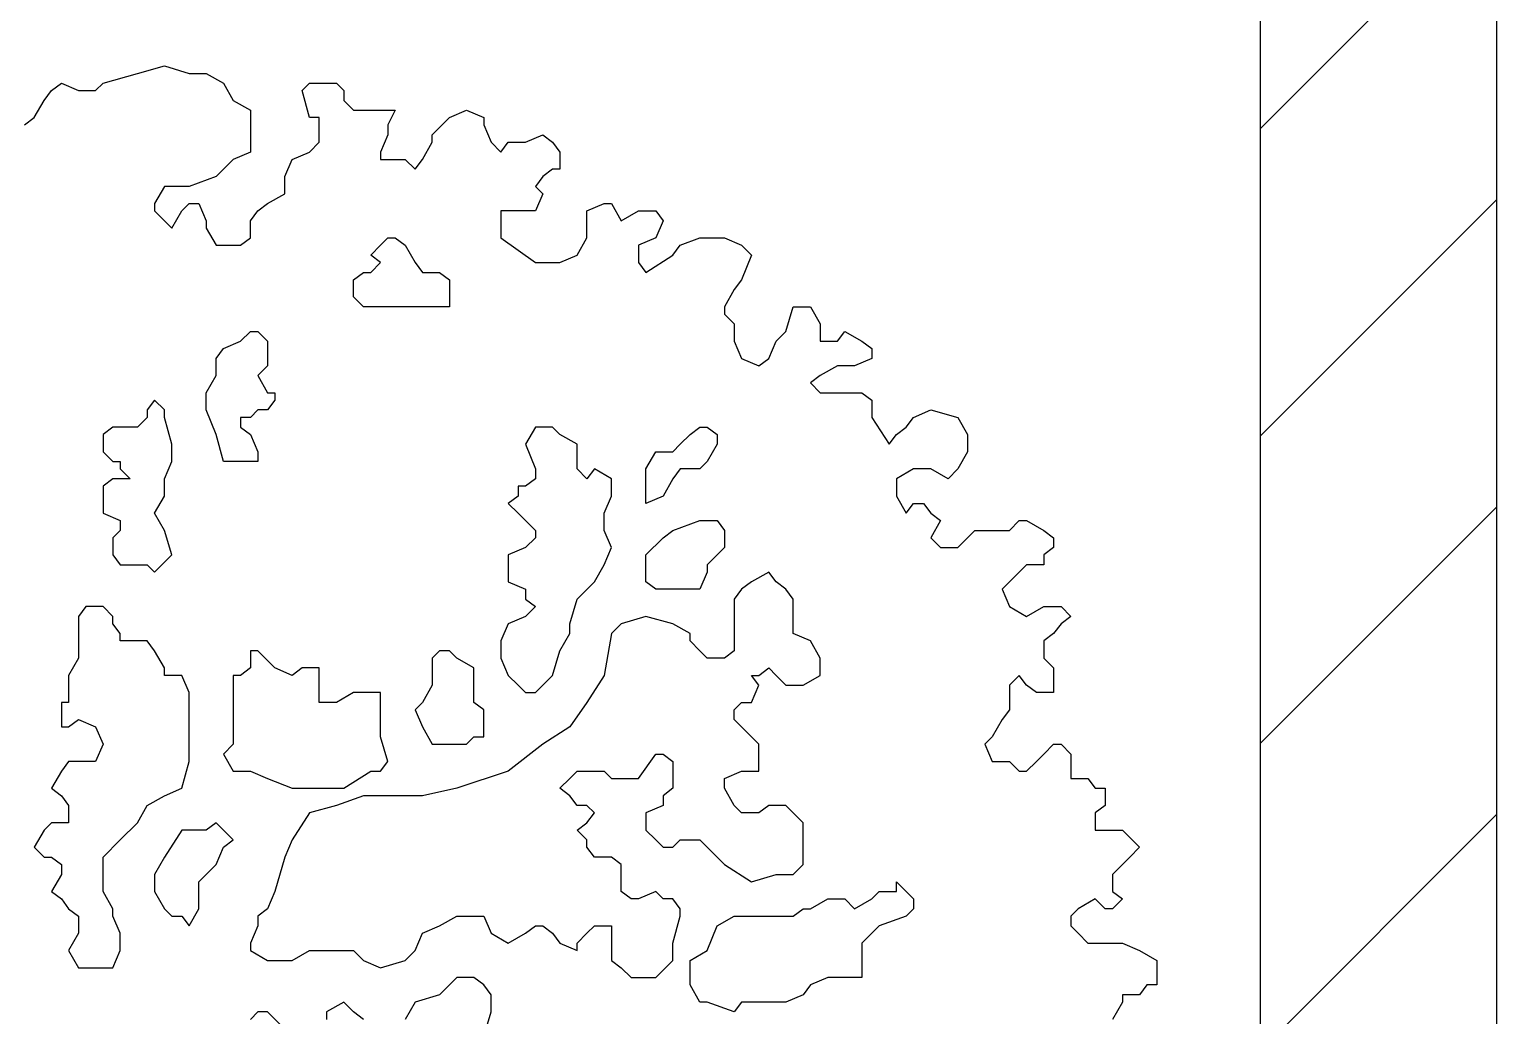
# Model space of a CAD drawing. Header units: metres. Extents: x -2.8 to 13.6, y -0.3 to 16.5.
# Drawn here: x 3.159 to 4.4, y 2.67 to 3.504 of the extents above; entities that cross this region are included whole.
import ezdxf

# ---------------------------------------------------------------- set-up
doc = ezdxf.new("R2010")
doc.units = ezdxf.units.M
for name, color, linetype in [('02-Muros', 250, 'Continuous'), ('05-EspMuro', 252, 'Continuous'), ('07-Muebles', 7, 'Continuous')]:
    doc.layers.add(name, color=color, linetype=linetype)

msp = doc.modelspace()

# ---------------------------------------------------------------- hatches: boundary and pattern name
at = {"layer": '05-EspMuro'}
h = msp.add_hatch(dxfattribs=at)
h.set_pattern_fill('JIS_WOOD', color=256, scale=0.26)
h.paths.add_polyline_path([(4.4, 4.55), (4.2, 4.55), (4.2, 1.9), (4.4, 1.9)])
h.paths.add_polyline_path([(4.2, 4.75), (2.4, 4.75), (2.4, 4.55), (4.2, 4.55)])

# ---------------------------------------------------------------- linework, layer by layer
at = {"layer": '02-Muros'}
for p, q in [((4.2, 4.75), (4.2, 1.7)), ((4.4, 4.75), (4.4, 1.7))]:
    msp.add_line(p, q, dxfattribs=at)
at = {"layer": '07-Muebles'}
for points in [[(3.1546, 3.4232), (3.1629, 3.4294), (3.1712, 3.444), (3.1774, 3.4523), (3.1858, 3.4585), (3.2003, 3.4523), (3.2148, 3.4523), (3.2211, 3.4585), (3.2502, 3.4668), (3.273, 3.4731), (3.2938, 3.4668), (3.3083, 3.4668), (3.3229, 3.4585), (3.3312, 3.444), (3.3458, 3.4357), (3.3458, 3.4232), (3.3458, 3.4149), (3.3458, 3.4003), (3.3312, 3.3941), (3.3167, 3.3796), (3.2938, 3.3712), (3.2793, 3.3712), (3.273, 3.3712), (3.2647, 3.3567), (3.2647, 3.3505), (3.273, 3.3421), (3.2793, 3.3359), (3.2876, 3.3505), (3.2938, 3.3567), (3.3021, 3.3567), (3.3083, 3.3421), (3.3083, 3.3359), (3.3167, 3.3214), (3.3229, 3.3214), (3.3374, 3.3214), (3.3458, 3.3276), (3.3458, 3.3421), (3.352, 3.3505), (3.3603, 3.3567), (3.3748, 3.365), (3.3748, 3.3712), (3.3748, 3.3796), (3.3811, 3.3941), (3.3956, 3.4003), (3.4039, 3.4086), (3.4039, 3.4149), (3.4039, 3.4294), (3.3956, 3.4294), (3.3894, 3.4523), (3.3956, 3.4585), (3.4185, 3.4585), (3.4247, 3.4523), (3.4247, 3.444), (3.433, 3.4357), (3.4413, 3.4357), (3.4559, 3.4357), (3.4683, 3.4357), (3.4621, 3.4232), (3.4621, 3.4149), (3.4559, 3.4003), (3.4559, 3.3941), (3.4621, 3.3941), (3.4683, 3.3941), (3.4767, 3.3941), (3.485, 3.3858), (3.4912, 3.3941), (3.4995, 3.4086), (3.4995, 3.4149), (3.5141, 3.4294), (3.5286, 3.4357), (3.5431, 3.4294), (3.5431, 3.4232), (3.5494, 3.4086), (3.5577, 3.4003), (3.5639, 3.4086), (3.5785, 3.4086), (3.593, 3.4149), (3.6013, 3.4086), (3.6076, 3.4003), (3.6076, 3.3941), (3.6076, 3.3858), (3.6013, 3.3858), (3.593, 3.3796), (3.5868, 3.3712), (3.593, 3.365), (3.5868, 3.3505), (3.5722, 3.3505), (3.5577, 3.3505), (3.5577, 3.3421), (3.5577, 3.3276), (3.5868, 3.3068), (3.6013, 3.3068), (3.6076, 3.3068), (3.6221, 3.3131), (3.6304, 3.3276), (3.6304, 3.3359), (3.6304, 3.3505), (3.645, 3.3567), (3.6512, 3.3567), (3.6595, 3.3421), (3.6741, 3.3505), (3.6886, 3.3505), (3.6948, 3.3421), (3.6886, 3.3276), (3.6741, 3.3214), (3.6741, 3.3068), (3.6803, 3.2985), (3.7031, 3.3131), (3.7094, 3.3214), (3.726, 3.3276), (3.7468, 3.3276), (3.7613, 3.3214), (3.7696, 3.3131), (3.7613, 3.2923), (3.7551, 3.284), (3.7468, 3.2694), (3.7468, 3.2632), (3.7551, 3.2549), (3.7551, 3.2486), (3.7551, 3.2403), (3.7613, 3.2258), (3.7759, 3.2196), (3.7842, 3.2258), (3.7904, 3.2403), (3.7987, 3.2486), (3.805, 3.2694), (3.8133, 3.2694), (3.8195, 3.2694), (3.8278, 3.2549), (3.8278, 3.2403), (3.8424, 3.2403), (3.8486, 3.2486), (3.8631, 3.2403), (3.8715, 3.2341), (3.8715, 3.2258), (3.8569, 3.2196), (3.8424, 3.2196), (3.8278, 3.2112), (3.8195, 3.205), (3.8278, 3.1967), (3.8486, 3.1967), (3.8631, 3.1967), (3.8715, 3.1905), (3.8715, 3.1759), (3.886, 3.1531), (3.8922, 3.1614), (3.9005, 3.1676), (3.9068, 3.1759), (3.9213, 3.1822), (3.9442, 3.1759), (3.9525, 3.1614), (3.9525, 3.1531), (3.9525, 3.1468), (3.9442, 3.1323), (3.9359, 3.124), (3.9213, 3.1323), (3.9068, 3.1323), (3.8922, 3.124), (3.8922, 3.1094), (3.9005, 3.0949), (3.9068, 3.1032), (3.9151, 3.1032), (3.9213, 3.0949), (3.9296, 3.0886), (3.9213, 3.0741), (3.9296, 3.0658), (3.9442, 3.0658), (3.9587, 3.0803), (3.967, 3.0803), (3.9878, 3.0803), (3.9961, 3.0886), (4.0024, 3.0886), (4.0169, 3.0803), (4.0252, 3.0741), (4.0252, 3.0658), (4.0169, 3.0596), (4.0169, 3.0512), (4.0024, 3.0512), (3.9961, 3.045), (3.9878, 3.0367), (3.9816, 3.0305), (3.9878, 3.0159), (4.0024, 3.0076), (4.0169, 3.0159), (4.0252, 3.0159), (4.0315, 3.0159), (4.0398, 3.0076), (4.0315, 3.0014), (4.0252, 2.9931), (4.0169, 2.9868), (4.0169, 2.9785), (4.0169, 2.9723), (4.0252, 2.964), (4.0252, 2.9577), (4.0252, 2.9494), (4.0252, 2.9432), (4.0107, 2.9432), (4.0024, 2.9494), (3.9961, 2.9577), (3.9878, 2.9494), (3.9878, 2.9432), (3.9878, 2.9286), (3.9816, 2.9203), (3.9733, 2.9058), (3.967, 2.8996), (3.9733, 2.885), (3.9816, 2.885), (3.9878, 2.885), (3.9961, 2.8767), (4.0024, 2.8767), (4.0107, 2.885), (4.0169, 2.8912), (4.0252, 2.8996), (4.0315, 2.8996), (4.0398, 2.8912), (4.0398, 2.885), (4.0398, 2.8705), (4.046, 2.8705), (4.0543, 2.8705), (4.0605, 2.8622), (4.0689, 2.8622), (4.0689, 2.8559), (4.0689, 2.8476), (4.0605, 2.8414), (4.0605, 2.8331), (4.0605, 2.8268), (4.0689, 2.8268), (4.0834, 2.8268), (4.0979, 2.8123), (4.0896, 2.804), (4.0834, 2.7977), (4.0751, 2.7894), (4.0751, 2.7749), (4.0834, 2.7687), (4.0751, 2.7603), (4.0689, 2.7603), (4.0605, 2.7687), (4.046, 2.7603), (4.0398, 2.7541), (4.0398, 2.7458), (4.046, 2.7396), (4.0543, 2.7312), (4.0605, 2.7312), (4.0834, 2.7312), (4.0979, 2.725), (4.1125, 2.7167), (4.1125, 2.7105), (4.1125, 2.6959), (4.1042, 2.6959), (4.0979, 2.6876), (4.0896, 2.6876), (4.0834, 2.6876), (4.0834, 2.6814), (4.0751, 2.6668)], [(3.1546, 3.4232), (3.1629, 3.4294), (3.1712, 3.444), (3.1774, 3.4523), (3.1858, 3.4585), (3.2003, 3.4523), (3.2148, 3.4523), (3.2211, 3.4585), (3.2502, 3.4668), (3.273, 3.4731), (3.2938, 3.4668), (3.3083, 3.4668), (3.3229, 3.4585), (3.3312, 3.444), (3.3458, 3.4357), (3.3458, 3.4232), (3.3458, 3.4149), (3.3458, 3.4003), (3.3312, 3.3941), (3.3167, 3.3796), (3.2938, 3.3712), (3.2793, 3.3712), (3.273, 3.3712), (3.2647, 3.3567), (3.2647, 3.3505), (3.273, 3.3421), (3.2793, 3.3359), (3.2876, 3.3505), (3.2938, 3.3567), (3.3021, 3.3567), (3.3083, 3.3421), (3.3083, 3.3359), (3.3167, 3.3214), (3.3229, 3.3214), (3.3374, 3.3214), (3.3458, 3.3276), (3.3458, 3.3421), (3.352, 3.3505), (3.3603, 3.3567), (3.3748, 3.365), (3.3748, 3.3712), (3.3748, 3.3796), (3.3811, 3.3941), (3.3956, 3.4003), (3.4039, 3.4086), (3.4039, 3.4149), (3.4039, 3.4294), (3.3956, 3.4294), (3.3894, 3.4523), (3.3956, 3.4585), (3.4185, 3.4585), (3.4247, 3.4523), (3.4247, 3.444), (3.433, 3.4357), (3.4413, 3.4357), (3.4559, 3.4357), (3.4683, 3.4357), (3.4621, 3.4232), (3.4621, 3.4149), (3.4559, 3.4003), (3.4559, 3.3941), (3.4621, 3.3941), (3.4683, 3.3941), (3.4767, 3.3941), (3.485, 3.3858), (3.4912, 3.3941), (3.4995, 3.4086), (3.4995, 3.4149), (3.5141, 3.4294), (3.5286, 3.4357), (3.5431, 3.4294), (3.5431, 3.4232), (3.5494, 3.4086), (3.5577, 3.4003), (3.5639, 3.4086), (3.5785, 3.4086), (3.593, 3.4149), (3.6013, 3.4086), (3.6076, 3.4003), (3.6076, 3.3941), (3.6076, 3.3858), (3.6013, 3.3858), (3.593, 3.3796), (3.5868, 3.3712), (3.593, 3.365), (3.5868, 3.3505), (3.5722, 3.3505), (3.5577, 3.3505), (3.5577, 3.3421), (3.5577, 3.3276), (3.5868, 3.3068), (3.6013, 3.3068), (3.6076, 3.3068), (3.6221, 3.3131), (3.6304, 3.3276), (3.6304, 3.3359), (3.6304, 3.3505), (3.645, 3.3567), (3.6512, 3.3567), (3.6595, 3.3421), (3.6741, 3.3505), (3.6886, 3.3505), (3.6948, 3.3421), (3.6886, 3.3276), (3.6741, 3.3214), (3.6741, 3.3068), (3.6803, 3.2985), (3.7031, 3.3131), (3.7094, 3.3214), (3.726, 3.3276), (3.7468, 3.3276), (3.7613, 3.3214), (3.7696, 3.3131), (3.7613, 3.2923), (3.7551, 3.284), (3.7468, 3.2694), (3.7468, 3.2632), (3.7551, 3.2549), (3.7551, 3.2486), (3.7551, 3.2403), (3.7613, 3.2258), (3.7759, 3.2196), (3.7842, 3.2258), (3.7904, 3.2403), (3.7987, 3.2486), (3.805, 3.2694), (3.8133, 3.2694), (3.8195, 3.2694), (3.8278, 3.2549), (3.8278, 3.2403), (3.8424, 3.2403), (3.8486, 3.2486), (3.8631, 3.2403), (3.8715, 3.2341), (3.8715, 3.2258), (3.8569, 3.2196), (3.8424, 3.2196), (3.8278, 3.2112), (3.8195, 3.205), (3.8278, 3.1967), (3.8486, 3.1967), (3.8631, 3.1967), (3.8715, 3.1905), (3.8715, 3.1759), (3.886, 3.1531), (3.8922, 3.1614), (3.9005, 3.1676), (3.9068, 3.1759), (3.9213, 3.1822), (3.9442, 3.1759), (3.9525, 3.1614), (3.9525, 3.1531), (3.9525, 3.1468), (3.9442, 3.1323), (3.9359, 3.124), (3.9213, 3.1323), (3.9068, 3.1323), (3.8922, 3.124), (3.8922, 3.1094), (3.9005, 3.0949), (3.9068, 3.1032), (3.9151, 3.1032), (3.9213, 3.0949), (3.9296, 3.0886), (3.9213, 3.0741), (3.9296, 3.0658), (3.9442, 3.0658), (3.9587, 3.0803), (3.967, 3.0803), (3.9878, 3.0803), (3.9961, 3.0886), (4.0024, 3.0886), (4.0169, 3.0803), (4.0252, 3.0741), (4.0252, 3.0658), (4.0169, 3.0596), (4.0169, 3.0512), (4.0024, 3.0512), (3.9961, 3.045), (3.9878, 3.0367), (3.9816, 3.0305), (3.9878, 3.0159), (4.0024, 3.0076), (4.0169, 3.0159), (4.0252, 3.0159), (4.0315, 3.0159), (4.0398, 3.0076), (4.0315, 3.0014), (4.0252, 2.9931), (4.0169, 2.9868), (4.0169, 2.9785), (4.0169, 2.9723), (4.0252, 2.964), (4.0252, 2.9577), (4.0252, 2.9494), (4.0252, 2.9432), (4.0107, 2.9432), (4.0024, 2.9494), (3.9961, 2.9577), (3.9878, 2.9494), (3.9878, 2.9432), (3.9878, 2.9286), (3.9816, 2.9203), (3.9733, 2.9058), (3.967, 2.8996), (3.9733, 2.885), (3.9816, 2.885), (3.9878, 2.885), (3.9961, 2.8767), (4.0024, 2.8767), (4.0107, 2.885), (4.0169, 2.8912), (4.0252, 2.8996), (4.0315, 2.8996), (4.0398, 2.8912), (4.0398, 2.885), (4.0398, 2.8705), (4.046, 2.8705), (4.0543, 2.8705), (4.0605, 2.8622), (4.0689, 2.8622), (4.0689, 2.8559), (4.0689, 2.8476), (4.0605, 2.8414), (4.0605, 2.8331), (4.0605, 2.8268), (4.0689, 2.8268), (4.0834, 2.8268), (4.0979, 2.8123), (4.0896, 2.804), (4.0834, 2.7977), (4.0751, 2.7894), (4.0751, 2.7749), (4.0834, 2.7687), (4.0751, 2.7603), (4.0689, 2.7603), (4.0605, 2.7687), (4.046, 2.7603), (4.0398, 2.7541), (4.0398, 2.7458), (4.046, 2.7396), (4.0543, 2.7312), (4.0605, 2.7312), (4.0834, 2.7312), (4.0979, 2.725), (4.1125, 2.7167), (4.1125, 2.7105), (4.1125, 2.6959), (4.1042, 2.6959), (4.0979, 2.6876), (4.0896, 2.6876), (4.0834, 2.6876), (4.0834, 2.6814), (4.0751, 2.6668)], [(3.4767, 3.2694), (3.4621, 3.2694), (3.4559, 3.2694), (3.4476, 3.2694), (3.4413, 3.2694), (3.433, 3.2777), (3.433, 3.284), (3.433, 3.2923), (3.4413, 3.2985), (3.4476, 3.2985), (3.4559, 3.3068), (3.4476, 3.3131), (3.4559, 3.3214), (3.4621, 3.3276), (3.4683, 3.3276), (3.4767, 3.3214), (3.485, 3.3068), (3.4912, 3.2985), (3.5057, 3.2985), (3.5141, 3.2923), (3.5141, 3.284), (3.5141, 3.2777), (3.5141, 3.2694), (3.5057, 3.2694), (3.4995, 3.2694), (3.4912, 3.2694), (3.4767, 3.2694)], [(3.4767, 3.2694), (3.4621, 3.2694), (3.4559, 3.2694), (3.4476, 3.2694), (3.4413, 3.2694), (3.433, 3.2777), (3.433, 3.284), (3.433, 3.2923), (3.4413, 3.2985), (3.4476, 3.2985), (3.4559, 3.3068), (3.4476, 3.3131), (3.4559, 3.3214), (3.4621, 3.3276), (3.4683, 3.3276), (3.4767, 3.3214), (3.485, 3.3068), (3.4912, 3.2985), (3.5057, 3.2985), (3.5141, 3.2923), (3.5141, 3.284), (3.5141, 3.2777), (3.5141, 3.2694), (3.5057, 3.2694), (3.4995, 3.2694), (3.4912, 3.2694), (3.4767, 3.2694), (3.4767, 3.2694)], [(3.3374, 3.1759), (3.3374, 3.1676), (3.3458, 3.1614), (3.352, 3.1468), (3.352, 3.1385), (3.3374, 3.1385), (3.3229, 3.1385), (3.3167, 3.1614), (3.3083, 3.1822), (3.3083, 3.1967), (3.3167, 3.2112), (3.3167, 3.2258), (3.3229, 3.2341), (3.3374, 3.2403), (3.3458, 3.2486), (3.352, 3.2486), (3.3603, 3.2403), (3.3603, 3.2341), (3.3603, 3.2196), (3.352, 3.2112), (3.3603, 3.1967), (3.3665, 3.1967), (3.3665, 3.1905), (3.3603, 3.1822), (3.352, 3.1822), (3.3458, 3.1759), (3.3374, 3.1759)], [(3.3374, 3.1759), (3.3374, 3.1676), (3.3458, 3.1614), (3.352, 3.1468), (3.352, 3.1385), (3.3374, 3.1385), (3.3229, 3.1385), (3.3167, 3.1614), (3.3083, 3.1822), (3.3083, 3.1967), (3.3167, 3.2112), (3.3167, 3.2258), (3.3229, 3.2341), (3.3374, 3.2403), (3.3458, 3.2486), (3.352, 3.2486), (3.3603, 3.2403), (3.3603, 3.2341), (3.3603, 3.2196), (3.352, 3.2112), (3.3603, 3.1967), (3.3665, 3.1967), (3.3665, 3.1905), (3.3603, 3.1822), (3.352, 3.1822), (3.3458, 3.1759), (3.3374, 3.1759), (3.3374, 3.1759)], [(3.2793, 3.0596), (3.273, 3.0803), (3.2647, 3.0949), (3.273, 3.1094), (3.273, 3.124), (3.2793, 3.1385), (3.2793, 3.1531), (3.273, 3.1759), (3.273, 3.1822), (3.2647, 3.1905), (3.2585, 3.1822), (3.2585, 3.1759), (3.2502, 3.1676), (3.2356, 3.1676), (3.2294, 3.1676), (3.2211, 3.1614), (3.2211, 3.1468), (3.2294, 3.1385), (3.2356, 3.1385), (3.2356, 3.1323), (3.2439, 3.124), (3.2356, 3.124), (3.2294, 3.124), (3.2211, 3.1177), (3.2211, 3.1094), (3.2211, 3.1032), (3.2211, 3.0949), (3.2356, 3.0886), (3.2356, 3.0803), (3.2294, 3.0741), (3.2294, 3.0596), (3.2356, 3.0512), (3.2502, 3.0512), (3.2585, 3.0512), (3.2647, 3.045), (3.2793, 3.0596)], [(3.2793, 3.0596), (3.273, 3.0803), (3.2647, 3.0949), (3.273, 3.1094), (3.273, 3.124), (3.2793, 3.1385), (3.2793, 3.1531), (3.273, 3.1759), (3.273, 3.1822), (3.2647, 3.1905), (3.2585, 3.1822), (3.2585, 3.1759), (3.2502, 3.1676), (3.2356, 3.1676), (3.2294, 3.1676), (3.2211, 3.1614), (3.2211, 3.1468), (3.2294, 3.1385), (3.2356, 3.1385), (3.2356, 3.1323), (3.2439, 3.124), (3.2356, 3.124), (3.2294, 3.124), (3.2211, 3.1177), (3.2211, 3.1094), (3.2211, 3.1032), (3.2211, 3.0949), (3.2356, 3.0886), (3.2356, 3.0803), (3.2294, 3.0741), (3.2294, 3.0596), (3.2356, 3.0512), (3.2502, 3.0512), (3.2585, 3.0512), (3.2647, 3.045), (3.2793, 3.0596), (3.2793, 3.0596)], [(3.5868, 2.9432), (3.6013, 2.9577), (3.6076, 2.9785), (3.6159, 2.9931), (3.6159, 3.0014), (3.6221, 3.0222), (3.6367, 3.0367), (3.645, 3.0512), (3.6512, 3.0658), (3.645, 3.0803), (3.645, 3.0949), (3.6512, 3.1094), (3.6512, 3.1177), (3.6512, 3.124), (3.6367, 3.1323), (3.6304, 3.124), (3.6221, 3.1323), (3.6221, 3.1385), (3.6221, 3.1531), (3.6076, 3.1614), (3.6013, 3.1676), (3.5868, 3.1676), (3.5785, 3.1531), (3.5868, 3.1323), (3.5868, 3.124), (3.5785, 3.1177), (3.5722, 3.1177), (3.5722, 3.1094), (3.5639, 3.1032), (3.5722, 3.0949), (3.5785, 3.0886), (3.5868, 3.0803), (3.5868, 3.0741), (3.5785, 3.0658), (3.5639, 3.0596), (3.5639, 3.045), (3.5639, 3.0367), (3.5785, 3.0305), (3.5785, 3.0222), (3.5868, 3.0159), (3.5785, 3.0076), (3.5639, 3.0014), (3.5577, 2.9868), (3.5577, 2.9723), (3.5639, 2.9577), (3.5722, 2.9494), (3.5785, 2.9432), (3.5868, 2.9432)], [(3.5868, 2.9432), (3.6013, 2.9577), (3.6076, 2.9785), (3.6159, 2.9931), (3.6159, 3.0014), (3.6221, 3.0222), (3.6367, 3.0367), (3.645, 3.0512), (3.6512, 3.0658), (3.645, 3.0803), (3.645, 3.0949), (3.6512, 3.1094), (3.6512, 3.1177), (3.6512, 3.124), (3.6367, 3.1323), (3.6304, 3.124), (3.6221, 3.1323), (3.6221, 3.1385), (3.6221, 3.1531), (3.6076, 3.1614), (3.6013, 3.1676), (3.5868, 3.1676), (3.5785, 3.1531), (3.5868, 3.1323), (3.5868, 3.124), (3.5785, 3.1177), (3.5722, 3.1177), (3.5722, 3.1094), (3.5639, 3.1032), (3.5722, 3.0949), (3.5785, 3.0886), (3.5868, 3.0803), (3.5868, 3.0741), (3.5785, 3.0658), (3.5639, 3.0596), (3.5639, 3.045), (3.5639, 3.0367), (3.5785, 3.0305), (3.5785, 3.0222), (3.5868, 3.0159), (3.5785, 3.0076), (3.5639, 3.0014), (3.5577, 2.9868), (3.5577, 2.9723), (3.5639, 2.9577), (3.5722, 2.9494), (3.5785, 2.9432), (3.5868, 2.9432), (3.5868, 2.9432)], [(3.6803, 3.1032), (3.6803, 3.1177), (3.6803, 3.124), (3.6803, 3.1323), (3.6886, 3.1468), (3.6948, 3.1468), (3.7031, 3.1468), (3.7094, 3.1531), (3.7177, 3.1614), (3.726, 3.1676), (3.7322, 3.1676), (3.7405, 3.1614), (3.7405, 3.1531), (3.7322, 3.1385), (3.726, 3.1323), (3.7094, 3.1323), (3.7031, 3.124), (3.6948, 3.1094), (3.6803, 3.1032)], [(3.6803, 3.1032), (3.6803, 3.1177), (3.6803, 3.124), (3.6803, 3.1323), (3.6886, 3.1468), (3.6948, 3.1468), (3.7031, 3.1468), (3.7094, 3.1531), (3.7177, 3.1614), (3.726, 3.1676), (3.7322, 3.1676), (3.7405, 3.1614), (3.7405, 3.1531), (3.7322, 3.1385), (3.726, 3.1323), (3.7094, 3.1323), (3.7031, 3.124), (3.6948, 3.1094), (3.6803, 3.1032), (3.6803, 3.1032)], [(3.7094, 3.0305), (3.6948, 3.0305), (3.6886, 3.0305), (3.6803, 3.0367), (3.6803, 3.045), (3.6803, 3.0596), (3.6948, 3.0741), (3.7031, 3.0803), (3.726, 3.0886), (3.7405, 3.0886), (3.7468, 3.0803), (3.7468, 3.0658), (3.7405, 3.0596), (3.7322, 3.0512), (3.7322, 3.045), (3.726, 3.0305), (3.7094, 3.0305)], [(3.7094, 3.0305), (3.6948, 3.0305), (3.6886, 3.0305), (3.6803, 3.0367), (3.6803, 3.045), (3.6803, 3.0596), (3.6948, 3.0741), (3.7031, 3.0803), (3.726, 3.0886), (3.7405, 3.0886), (3.7468, 3.0803), (3.7468, 3.0658), (3.7405, 3.0596), (3.7322, 3.0512), (3.7322, 3.045), (3.726, 3.0305), (3.7094, 3.0305), (3.7094, 3.0305)], [(3.3458, 2.725), (3.3603, 2.7167), (3.3811, 2.7167), (3.3956, 2.725), (3.4185, 2.725), (3.433, 2.725), (3.4413, 2.7167), (3.4559, 2.7105), (3.4767, 2.7167), (3.485, 2.725), (3.4912, 2.7396), (3.5057, 2.7458), (3.5203, 2.7541), (3.5286, 2.7541), (3.5431, 2.7541), (3.5494, 2.7396), (3.5639, 2.7312), (3.5785, 2.7396), (3.5868, 2.7458), (3.593, 2.7458), (3.6013, 2.7396), (3.6076, 2.7312), (3.6221, 2.725), (3.6221, 2.7312), (3.6304, 2.7396), (3.6367, 2.7458), (3.6512, 2.7458), (3.6512, 2.7312), (3.6512, 2.7167), (3.6595, 2.7105), (3.6678, 2.7022), (3.6741, 2.7022), (3.6886, 2.7022), (3.7031, 2.7167), (3.7031, 2.7312), (3.7094, 2.7541), (3.7094, 2.7603), (3.7031, 2.7687), (3.6948, 2.7687), (3.6886, 2.7749), (3.6741, 2.7687), (3.6678, 2.7687), (3.6595, 2.7749), (3.6595, 2.7894), (3.6595, 2.7977), (3.6512, 2.804), (3.645, 2.804), (3.6367, 2.804), (3.6304, 2.8123), (3.6304, 2.8185), (3.6221, 2.8268), (3.6304, 2.8331), (3.6367, 2.8414), (3.6304, 2.8476), (3.6221, 2.8476), (3.6159, 2.8559), (3.6076, 2.8622), (3.6159, 2.8705), (3.6221, 2.8767), (3.6367, 2.8767), (3.645, 2.8767), (3.6512, 2.8705), (3.6678, 2.8705), (3.6741, 2.8705), (3.6886, 2.8912), (3.6948, 2.8912), (3.7031, 2.885), (3.7031, 2.8767), (3.7031, 2.8622), (3.6948, 2.8559), (3.6948, 2.8476), (3.6803, 2.8414), (3.6803, 2.8268), (3.6886, 2.8185), (3.6948, 2.8123), (3.7031, 2.8123), (3.7094, 2.8185), (3.7177, 2.8185), (3.726, 2.8185), (3.7322, 2.8123), (3.7405, 2.804), (3.7468, 2.7977), (3.7696, 2.7832), (3.7904, 2.7894), (3.805, 2.7894), (3.8133, 2.7977), (3.8133, 2.8123), (3.8133, 2.8185), (3.8133, 2.8331), (3.805, 2.8414), (3.7987, 2.8476), (3.7842, 2.8476), (3.7759, 2.8414), (3.7613, 2.8414), (3.7551, 2.8476), (3.7468, 2.8622), (3.7468, 2.8705), (3.7613, 2.8767), (3.7696, 2.8767), (3.7759, 2.8767), (3.7759, 2.8996), (3.7696, 2.9058), (3.7613, 2.9141), (3.7551, 2.9203), (3.7551, 2.9286), (3.7613, 2.9349), (3.7696, 2.9349), (3.7759, 2.9494), (3.7696, 2.9577), (3.7759, 2.9577), (3.7842, 2.964), (3.7904, 2.9577), (3.7987, 2.9494), (3.8133, 2.9494), (3.8278, 2.9577), (3.8278, 2.9723), (3.8195, 2.9868), (3.805, 2.9931), (3.805, 3.0014), (3.805, 3.0076), (3.805, 3.0222), (3.7987, 3.0305), (3.7904, 3.0367), (3.7842, 3.045), (3.7696, 3.0367), (3.7613, 3.0305), (3.7551, 3.0222), (3.7551, 3.0014), (3.7551, 2.9868), (3.7551, 2.9785), (3.7468, 2.9723), (3.7322, 2.9723), (3.726, 2.9785), (3.7177, 2.9868), (3.7177, 2.9931), (3.7031, 3.0014), (3.6803, 3.0076), (3.6595, 3.0014), (3.6512, 2.9931), (3.645, 2.9577), (3.6304, 2.9349), (3.6159, 2.9141), (3.593, 2.8996), (3.5639, 2.8767), (3.5203, 2.8622), (3.4912, 2.8559), (3.4621, 2.8559), (3.4413, 2.8559), (3.4185, 2.8476), (3.3956, 2.8414), (3.3811, 2.8185), (3.3748, 2.804), (3.3665, 2.7749), (3.3603, 2.7603), (3.352, 2.7541), (3.352, 2.7458), (3.3458, 2.7312), (3.3458, 2.725)], [(3.3458, 2.725), (3.3603, 2.7167), (3.3811, 2.7167), (3.3956, 2.725), (3.4185, 2.725), (3.433, 2.725), (3.4413, 2.7167), (3.4559, 2.7105), (3.4767, 2.7167), (3.485, 2.725), (3.4912, 2.7396), (3.5057, 2.7458), (3.5203, 2.7541), (3.5286, 2.7541), (3.5431, 2.7541), (3.5494, 2.7396), (3.5639, 2.7312), (3.5785, 2.7396), (3.5868, 2.7458), (3.593, 2.7458), (3.6013, 2.7396), (3.6076, 2.7312), (3.6221, 2.725), (3.6221, 2.7312), (3.6304, 2.7396), (3.6367, 2.7458), (3.6512, 2.7458), (3.6512, 2.7312), (3.6512, 2.7167), (3.6595, 2.7105), (3.6678, 2.7022), (3.6741, 2.7022), (3.6886, 2.7022), (3.7031, 2.7167), (3.7031, 2.7312), (3.7094, 2.7541), (3.7094, 2.7603), (3.7031, 2.7687), (3.6948, 2.7687), (3.6886, 2.7749), (3.6741, 2.7687), (3.6678, 2.7687), (3.6595, 2.7749), (3.6595, 2.7894), (3.6595, 2.7977), (3.6512, 2.804), (3.645, 2.804), (3.6367, 2.804), (3.6304, 2.8123), (3.6304, 2.8185), (3.6221, 2.8268), (3.6304, 2.8331), (3.6367, 2.8414), (3.6304, 2.8476), (3.6221, 2.8476), (3.6159, 2.8559), (3.6076, 2.8622), (3.6159, 2.8705), (3.6221, 2.8767), (3.6367, 2.8767), (3.645, 2.8767), (3.6512, 2.8705), (3.6678, 2.8705), (3.6741, 2.8705), (3.6886, 2.8912), (3.6948, 2.8912), (3.7031, 2.885), (3.7031, 2.8767), (3.7031, 2.8622), (3.6948, 2.8559), (3.6948, 2.8476), (3.6803, 2.8414), (3.6803, 2.8268), (3.6886, 2.8185), (3.6948, 2.8123), (3.7031, 2.8123), (3.7094, 2.8185), (3.7177, 2.8185), (3.726, 2.8185), (3.7322, 2.8123), (3.7405, 2.804), (3.7468, 2.7977), (3.7696, 2.7832), (3.7904, 2.7894), (3.805, 2.7894), (3.8133, 2.7977), (3.8133, 2.8123), (3.8133, 2.8185), (3.8133, 2.8331), (3.805, 2.8414), (3.7987, 2.8476), (3.7842, 2.8476), (3.7759, 2.8414), (3.7613, 2.8414), (3.7551, 2.8476), (3.7468, 2.8622), (3.7468, 2.8705), (3.7613, 2.8767), (3.7696, 2.8767), (3.7759, 2.8767), (3.7759, 2.8996), (3.7696, 2.9058), (3.7613, 2.9141), (3.7551, 2.9203), (3.7551, 2.9286), (3.7613, 2.9349), (3.7696, 2.9349), (3.7759, 2.9494), (3.7696, 2.9577), (3.7759, 2.9577), (3.7842, 2.964), (3.7904, 2.9577), (3.7987, 2.9494), (3.8133, 2.9494), (3.8278, 2.9577), (3.8278, 2.9723), (3.8195, 2.9868), (3.805, 2.9931), (3.805, 3.0014), (3.805, 3.0076), (3.805, 3.0222), (3.7987, 3.0305), (3.7904, 3.0367), (3.7842, 3.045), (3.7696, 3.0367), (3.7613, 3.0305), (3.7551, 3.0222), (3.7551, 3.0014), (3.7551, 2.9868), (3.7551, 2.9785), (3.7468, 2.9723), (3.7322, 2.9723), (3.726, 2.9785), (3.7177, 2.9868), (3.7177, 2.9931), (3.7031, 3.0014), (3.6803, 3.0076), (3.6595, 3.0014), (3.6512, 2.9931), (3.645, 2.9577), (3.6304, 2.9349), (3.6159, 2.9141), (3.593, 2.8996), (3.5639, 2.8767), (3.5203, 2.8622), (3.4912, 2.8559), (3.4621, 2.8559), (3.4413, 2.8559), (3.4185, 2.8476), (3.3956, 2.8414), (3.3811, 2.8185), (3.3748, 2.804), (3.3665, 2.7749), (3.3603, 2.7603), (3.352, 2.7541), (3.352, 2.7458), (3.3458, 2.7312), (3.3458, 2.725), (3.3458, 2.725)], [(3.2294, 2.7603), (3.2211, 2.7749), (3.2211, 2.7894), (3.2211, 2.804), (3.2356, 2.8185), (3.2502, 2.8331), (3.2585, 2.8476), (3.273, 2.8559), (3.2876, 2.8622), (3.2938, 2.885), (3.2938, 2.9058), (3.2938, 2.9286), (3.2938, 2.9432), (3.2876, 2.9577), (3.273, 2.9577), (3.273, 2.964), (3.2647, 2.9785), (3.2585, 2.9868), (3.2439, 2.9868), (3.2356, 2.9868), (3.2356, 2.9931), (3.2294, 3.0014), (3.2294, 3.0076), (3.2211, 3.0159), (3.2065, 3.0159), (3.2003, 3.0076), (3.2003, 2.9931), (3.2003, 2.9723), (3.192, 2.9577), (3.192, 2.9349), (3.1858, 2.9349), (3.1858, 2.9286), (3.1858, 2.9141), (3.192, 2.9141), (3.2003, 2.9203), (3.2148, 2.9141), (3.2211, 2.8996), (3.2148, 2.885), (3.2003, 2.885), (3.192, 2.885), (3.1858, 2.8767), (3.1774, 2.8622), (3.1858, 2.8559), (3.192, 2.8476), (3.192, 2.8331), (3.1774, 2.8331), (3.1712, 2.8268), (3.1629, 2.8123), (3.1712, 2.804), (3.1774, 2.804), (3.1858, 2.7977), (3.1858, 2.7894), (3.1774, 2.7749), (3.1858, 2.7687), (3.192, 2.7603), (3.2003, 2.7541), (3.2003, 2.7396), (3.192, 2.725), (3.2003, 2.7105), (3.2065, 2.7105), (3.2211, 2.7105), (3.2294, 2.7105), (3.2356, 2.725), (3.2356, 2.7396), (3.2294, 2.7541), (3.2294, 2.7603)], [(3.2294, 2.7603), (3.2211, 2.7749), (3.2211, 2.7894), (3.2211, 2.804), (3.2356, 2.8185), (3.2502, 2.8331), (3.2585, 2.8476), (3.273, 2.8559), (3.2876, 2.8622), (3.2938, 2.885), (3.2938, 2.9058), (3.2938, 2.9286), (3.2938, 2.9432), (3.2876, 2.9577), (3.273, 2.9577), (3.273, 2.964), (3.2647, 2.9785), (3.2585, 2.9868), (3.2439, 2.9868), (3.2356, 2.9868), (3.2356, 2.9931), (3.2294, 3.0014), (3.2294, 3.0076), (3.2211, 3.0159), (3.2065, 3.0159), (3.2003, 3.0076), (3.2003, 2.9931), (3.2003, 2.9723), (3.192, 2.9577), (3.192, 2.9349), (3.1858, 2.9349), (3.1858, 2.9286), (3.1858, 2.9141), (3.192, 2.9141), (3.2003, 2.9203), (3.2148, 2.9141), (3.2211, 2.8996), (3.2148, 2.885), (3.2003, 2.885), (3.192, 2.885), (3.1858, 2.8767), (3.1774, 2.8622), (3.1858, 2.8559), (3.192, 2.8476), (3.192, 2.8331), (3.1774, 2.8331), (3.1712, 2.8268), (3.1629, 2.8123), (3.1712, 2.804), (3.1774, 2.804), (3.1858, 2.7977), (3.1858, 2.7894), (3.1774, 2.7749), (3.1858, 2.7687), (3.192, 2.7603), (3.2003, 2.7541), (3.2003, 2.7396), (3.192, 2.725), (3.2003, 2.7105), (3.2065, 2.7105), (3.2211, 2.7105), (3.2294, 2.7105), (3.2356, 2.725), (3.2356, 2.7396), (3.2294, 2.7541), (3.2294, 2.7603), (3.2294, 2.7603)], [(3.4621, 2.885), (3.4559, 2.9058), (3.4559, 2.9203), (3.4559, 2.9349), (3.4559, 2.9432), (3.4476, 2.9432), (3.433, 2.9432), (3.4185, 2.9349), (3.4039, 2.9349), (3.4039, 2.9432), (3.4039, 2.9494), (3.4039, 2.964), (3.3956, 2.964), (3.3894, 2.964), (3.3811, 2.9577), (3.3665, 2.964), (3.352, 2.9785), (3.3458, 2.9785), (3.3458, 2.964), (3.3374, 2.9577), (3.3312, 2.9577), (3.3312, 2.9432), (3.3312, 2.9349), (3.3312, 2.9141), (3.3312, 2.9058), (3.3312, 2.8996), (3.3229, 2.8912), (3.3312, 2.8767), (3.3458, 2.8767), (3.3603, 2.8705), (3.3811, 2.8622), (3.4185, 2.8622), (3.4247, 2.8622), (3.4476, 2.8767), (3.4559, 2.8767), (3.4621, 2.885)], [(3.4621, 2.885), (3.4559, 2.9058), (3.4559, 2.9203), (3.4559, 2.9349), (3.4559, 2.9432), (3.4476, 2.9432), (3.433, 2.9432), (3.4185, 2.9349), (3.4039, 2.9349), (3.4039, 2.9432), (3.4039, 2.9494), (3.4039, 2.964), (3.3956, 2.964), (3.3894, 2.964), (3.3811, 2.9577), (3.3665, 2.964), (3.352, 2.9785), (3.3458, 2.9785), (3.3458, 2.964), (3.3374, 2.9577), (3.3312, 2.9577), (3.3312, 2.9432), (3.3312, 2.9349), (3.3312, 2.9141), (3.3312, 2.9058), (3.3312, 2.8996), (3.3229, 2.8912), (3.3312, 2.8767), (3.3458, 2.8767), (3.3603, 2.8705), (3.3811, 2.8622), (3.4185, 2.8622), (3.4247, 2.8622), (3.4476, 2.8767), (3.4559, 2.8767), (3.4621, 2.885), (3.4621, 2.885)], [(3.5431, 2.9141), (3.5431, 2.9286), (3.5348, 2.9349), (3.5348, 2.9494), (3.5348, 2.964), (3.5203, 2.9723), (3.5141, 2.9785), (3.5057, 2.9785), (3.4995, 2.9723), (3.4995, 2.9577), (3.4995, 2.9494), (3.4912, 2.9349), (3.485, 2.9286), (3.4912, 2.9141), (3.4995, 2.8996), (3.5141, 2.8996), (3.5286, 2.8996), (3.5348, 2.9058), (3.5431, 2.9058), (3.5431, 2.9141)], [(3.5431, 2.9141), (3.5431, 2.9286), (3.5348, 2.9349), (3.5348, 2.9494), (3.5348, 2.964), (3.5203, 2.9723), (3.5141, 2.9785), (3.5057, 2.9785), (3.4995, 2.9723), (3.4995, 2.9577), (3.4995, 2.9494), (3.4912, 2.9349), (3.485, 2.9286), (3.4912, 2.9141), (3.4995, 2.8996), (3.5141, 2.8996), (3.5286, 2.8996), (3.5348, 2.9058), (3.5431, 2.9058), (3.5431, 2.9141), (3.5431, 2.9141)], [(3.2938, 2.7458), (3.3021, 2.7603), (3.3021, 2.7832), (3.3167, 2.7977), (3.3229, 2.8123), (3.3312, 2.8185), (3.3229, 2.8268), (3.3167, 2.8331), (3.3083, 2.8268), (3.2876, 2.8268), (3.273, 2.804), (3.2647, 2.7894), (3.2647, 2.7749), (3.273, 2.7603), (3.2793, 2.7541), (3.2876, 2.7541), (3.2938, 2.7458)], [(3.2938, 2.7458), (3.3021, 2.7603), (3.3021, 2.7832), (3.3167, 2.7977), (3.3229, 2.8123), (3.3312, 2.8185), (3.3229, 2.8268), (3.3167, 2.8331), (3.3083, 2.8268), (3.2876, 2.8268), (3.273, 2.804), (3.2647, 2.7894), (3.2647, 2.7749), (3.273, 2.7603), (3.2793, 2.7541), (3.2876, 2.7541), (3.2938, 2.7458), (3.2938, 2.7458)], [(3.726, 2.6814), (3.7177, 2.6959), (3.7177, 2.7022), (3.7177, 2.7167), (3.7322, 2.725), (3.7405, 2.7458), (3.7551, 2.7541), (3.7696, 2.7541), (3.7842, 2.7541), (3.805, 2.7541), (3.8133, 2.7603), (3.8195, 2.7603), (3.8341, 2.7687), (3.8486, 2.7687), (3.8569, 2.7603), (3.8715, 2.7687), (3.8777, 2.7749), (3.8922, 2.7749), (3.8922, 2.7832), (3.9068, 2.7687), (3.9068, 2.7603), (3.9005, 2.7541), (3.8777, 2.7458), (3.8715, 2.7396), (3.8631, 2.7312), (3.8631, 2.7167), (3.8631, 2.7022), (3.8486, 2.7022), (3.8341, 2.7022), (3.8195, 2.6959), (3.8133, 2.6876), (3.7987, 2.6814), (3.7759, 2.6814), (3.7613, 2.6814), (3.7551, 2.6731), (3.7322, 2.6814), (3.726, 2.6814)], [(3.726, 2.6814), (3.7177, 2.6959), (3.7177, 2.7022), (3.7177, 2.7167), (3.7322, 2.725), (3.7405, 2.7458), (3.7551, 2.7541), (3.7696, 2.7541), (3.7842, 2.7541), (3.805, 2.7541), (3.8133, 2.7603), (3.8195, 2.7603), (3.8341, 2.7687), (3.8486, 2.7687), (3.8569, 2.7603), (3.8715, 2.7687), (3.8777, 2.7749), (3.8922, 2.7749), (3.8922, 2.7832), (3.9068, 2.7687), (3.9068, 2.7603), (3.9005, 2.7541), (3.8777, 2.7458), (3.8715, 2.7396), (3.8631, 2.7312), (3.8631, 2.7167), (3.8631, 2.7022), (3.8486, 2.7022), (3.8341, 2.7022), (3.8195, 2.6959), (3.8133, 2.6876), (3.7987, 2.6814), (3.7759, 2.6814), (3.7613, 2.6814), (3.7551, 2.6731), (3.7322, 2.6814), (3.726, 2.6814), (3.726, 2.6814)], [(3.5431, 2.6523), (3.5494, 2.6731), (3.5494, 2.6876), (3.5431, 2.6959), (3.5348, 2.7022), (3.5203, 2.7022), (3.5141, 2.6959), (3.5057, 2.6876), (3.485, 2.6814), (3.4767, 2.6668)], [(3.5431, 2.6523), (3.5494, 2.6731), (3.5494, 2.6876), (3.5431, 2.6959), (3.5348, 2.7022), (3.5203, 2.7022), (3.5141, 2.6959), (3.5057, 2.6876), (3.485, 2.6814), (3.4767, 2.6668)], [(3.4413, 2.6668), (3.433, 2.6731), (3.4247, 2.6814), (3.4102, 2.6731), (3.4102, 2.6668)], [(3.4413, 2.6668), (3.433, 2.6731), (3.4247, 2.6814), (3.4102, 2.6731), (3.4102, 2.6668)], [(3.3748, 2.6585), (3.3603, 2.6731), (3.352, 2.6731), (3.3458, 2.6668)], [(3.3748, 2.6585), (3.3603, 2.6731), (3.352, 2.6731), (3.3458, 2.6668)]]:
    msp.add_lwpolyline(points, dxfattribs=at)

doc.saveas('drawing.dxf')
